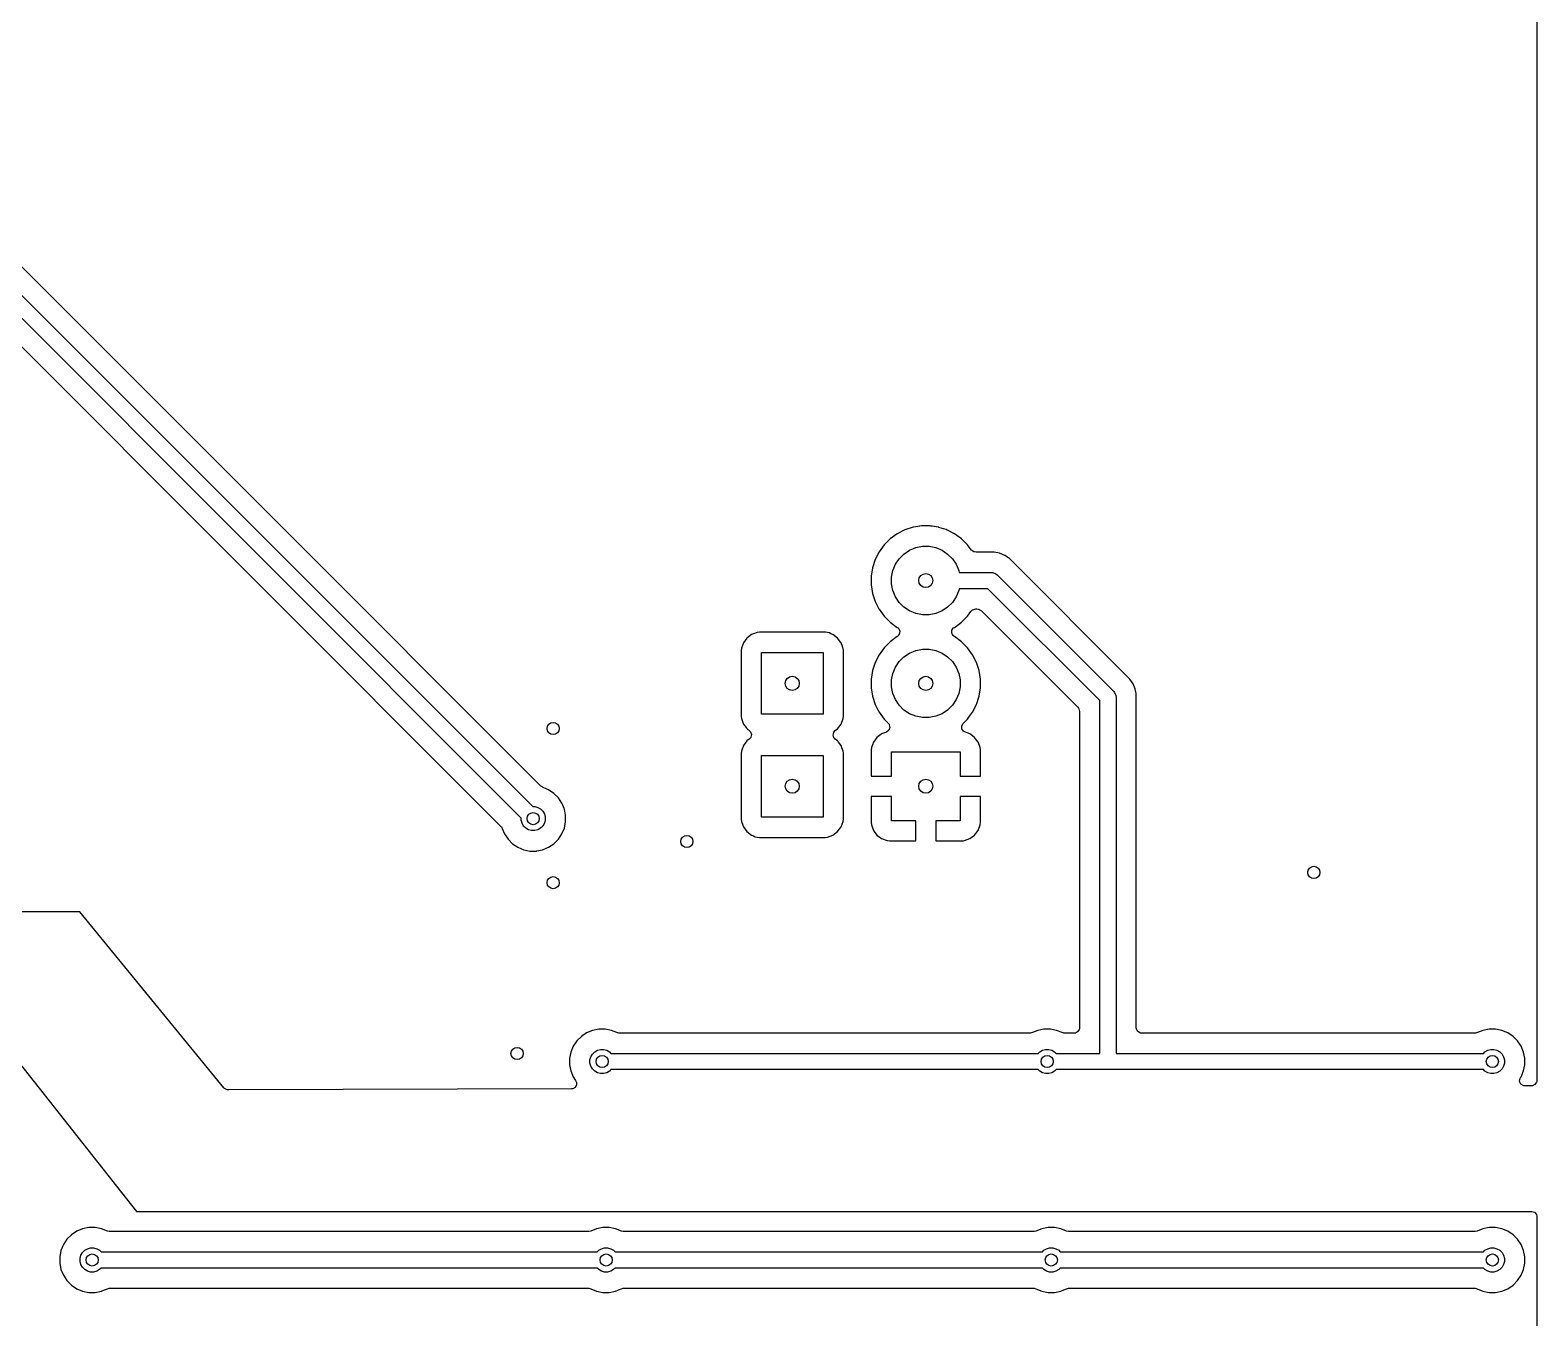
# Model space of a CAD drawing. Header units: inches. Extents: x -1.73 to 1.75, y 0.02 to 4.69.
# Drawn here: x -0.029 to 1.437, y 1.247 to 2.499 of the extents above; entities that cross this region are included whole.
import ezdxf

# ---------------------------------------------------------------- set-up
doc = ezdxf.new("R2010")
doc.units = ezdxf.units.IN
doc.header["$MEASUREMENT"] = 0
doc.layers.add('BLACK', color=250, linetype='CONTINUOUS')

msp = doc.modelspace()

# ---------------------------------------------------------------- linework, layer by layer
at = {"layer": 'BLACK', "linetype": 'CONTINUOUS'}
for p, q in [((1.437, 2.9751), (1.437, 1.478)), ((0.3363, 1.8957), (-0.2423, 2.4742)), ((-0.2543, 2.4583), (0.4601, 1.744)), ((0.4489, 1.7329), (-0.2631, 2.4449)), ((-0.2695, 2.4235), (0.4289, 1.725)), ((0.8147, 2.0093), (0.8079, 2.0043)), ((0.8221, 2.0131), (0.8147, 2.0093)), ((0.8301, 2.0156), (0.8221, 2.0131)), ((0.8349, 2.0164), (0.8301, 2.0156)), ((0.8364, 2.0166), (0.8349, 2.0164)), ((0.8368, 2.0167), (0.8364, 2.0166)), ((0.8383, 2.0169), (0.8368, 2.0167)), ((0.8467, 2.0169), (0.8383, 2.0169)), ((0.8383, 2.0169), (0.8383, 2.0169)), ((0.8479, 2.0168), (0.8467, 2.0169)), ((0.8467, 2.0169), (0.8467, 2.0169)), ((0.8486, 2.0166), (0.8479, 2.0168)), ((0.8546, 2.0157), (0.8486, 2.0166)), ((0.8548, 2.0157), (0.8546, 2.0157)), ((0.8551, 2.0156), (0.8548, 2.0157)), ((0.8553, 2.0155), (0.8551, 2.0156)), ((0.8598, 2.0141), (0.8553, 2.0155)), ((0.8622, 2.0133), (0.8598, 2.0141)), ((0.8625, 2.0133), (0.8622, 2.0133)), ((0.8634, 2.0129), (0.8625, 2.0133)), ((0.8636, 2.0127), (0.8634, 2.0129)), ((0.8704, 2.0093), (0.8636, 2.0127)), ((0.8772, 2.0043), (0.8704, 2.0093)), ((0.802, 1.9984), (0.7972, 1.9918)), ((0.8079, 2.0043), (0.802, 1.9984)), ((0.802, 1.9984), (0.802, 1.9984)), ((0.8267, 1.9933), (0.8328, 1.9958)), ((0.8328, 1.9958), (0.8392, 1.9971)), ((0.8392, 1.9971), (0.8458, 1.9971)), ((0.8458, 1.9971), (0.8522, 1.9958)), ((0.8522, 1.9958), (0.8583, 1.9933)), ((0.8831, 1.9984), (0.8772, 2.0043)), ((0.8865, 1.9937), (0.8831, 1.9984)), ((0.8831, 1.9984), (0.8831, 1.9984)), ((0.8871, 1.9931), (0.8865, 1.9937)), ((0.7932, 1.9842), (0.7907, 1.9762)), ((0.797, 1.9916), (0.7932, 1.9842)), ((0.7972, 1.9918), (0.797, 1.9916)), ((0.8105, 1.9735), (0.813, 1.9796)), ((0.813, 1.9796), (0.8167, 1.985)), ((0.8167, 1.985), (0.8213, 1.9896)), ((0.8213, 1.9896), (0.8267, 1.9933)), ((0.8583, 1.9933), (0.8637, 1.9896)), ((0.8637, 1.9896), (0.8684, 1.985)), ((0.8684, 1.985), (0.872, 1.9796)), ((0.872, 1.9796), (0.8745, 1.9735)), ((0.8872, 1.9929), (0.8871, 1.9931)), ((0.8892, 1.9918), (0.8872, 1.9929)), ((0.89, 1.9916), (0.8892, 1.9918)), ((0.8914, 1.9914), (0.89, 1.9916)), ((0.909, 1.9914), (0.8914, 1.9914)), ((0.9143, 1.9903), (0.909, 1.9914)), ((0.909, 1.9914), (0.909, 1.9914)), ((0.909, 1.9914), (0.909, 1.9914)), ((0.909, 1.9914), (0.909, 1.9914)), ((0.9194, 1.9882), (0.9143, 1.9903)), ((0.9143, 1.9903), (0.9143, 1.9903)), ((0.9143, 1.9903), (0.9143, 1.9903)), ((0.9143, 1.9903), (0.9143, 1.9903)), ((0.9143, 1.9903), (0.9143, 1.9903)), ((0.9239, 1.9852), (0.9194, 1.9882)), ((0.9194, 1.9882), (0.9194, 1.9882)), ((0.9194, 1.9882), (0.9194, 1.9882)), ((0.9194, 1.9882), (0.9194, 1.9882)), ((0.9194, 1.9882), (0.9194, 1.9882)), ((1.0411, 1.868), (0.9239, 1.9852)), ((0.7907, 1.9762), (0.7894, 1.968)), ((0.7894, 1.968), (0.7894, 1.9596)), ((0.8092, 1.9671), (0.8105, 1.9735)), ((0.8092, 1.9605), (0.8092, 1.9671)), ((0.8745, 1.9735), (0.8749, 1.9717)), ((0.8749, 1.9717), (0.9063, 1.9717)), ((0.9063, 1.9717), (0.9078, 1.9715)), ((0.9078, 1.9715), (0.9107, 1.9703)), ((0.9107, 1.9703), (0.9119, 1.9693)), ((0.9119, 1.9693), (1.0253, 1.856)), ((0.7894, 1.9596), (0.7907, 1.9513)), ((0.7907, 1.9513), (0.7932, 1.9434)), ((0.8105, 1.9541), (0.8092, 1.9605)), ((0.813, 1.948), (0.8105, 1.9541)), ((0.8745, 1.9541), (0.872, 1.948)), ((0.8749, 1.9559), (0.8745, 1.9541)), ((0.903, 1.9559), (0.8749, 1.9559)), ((1.0118, 1.8471), (0.903, 1.9559)), ((0.7932, 1.9434), (0.7969, 1.9362)), ((0.7969, 1.9362), (0.797, 1.9359)), ((0.797, 1.9359), (0.802, 1.9291)), ((0.8167, 1.9425), (0.813, 1.948)), ((0.8213, 1.9379), (0.8167, 1.9425)), ((0.8267, 1.9343), (0.8213, 1.9379)), ((0.8637, 1.9379), (0.8583, 1.9343)), ((0.8684, 1.9425), (0.8637, 1.9379)), ((0.872, 1.948), (0.8684, 1.9425)), ((0.8873, 1.9346), (0.888, 1.9352)), ((0.888, 1.9352), (0.8901, 1.9361)), ((0.8901, 1.9361), (0.8902, 1.9361)), ((0.8902, 1.9361), (0.8911, 1.9362)), ((0.8911, 1.9362), (0.8922, 1.9362)), ((0.8922, 1.9362), (0.8935, 1.936)), ((0.8935, 1.936), (0.8945, 1.9357)), ((0.8945, 1.9357), (0.8966, 1.9345)), ((0.802, 1.9291), (0.802, 1.9291)), ((0.802, 1.9291), (0.8079, 1.9232)), ((0.8079, 1.9232), (0.8147, 1.9183)), ((0.8328, 1.9318), (0.8267, 1.9343)), ((0.8392, 1.9305), (0.8328, 1.9318)), ((0.8458, 1.9305), (0.8392, 1.9305)), ((0.8522, 1.9318), (0.8458, 1.9305)), ((0.8583, 1.9343), (0.8522, 1.9318)), ((0.8713, 1.9189), (0.8772, 1.9232)), ((0.8772, 1.9233), (0.8831, 1.9291)), ((0.8772, 1.9232), (0.8772, 1.9233)), ((0.8772, 1.9232), (0.8772, 1.9232)), ((0.8772, 1.9232), (0.8772, 1.9232)), ((0.8831, 1.9291), (0.8863, 1.9336)), ((0.8863, 1.9336), (0.8873, 1.9346)), ((0.8966, 1.9345), (0.9902, 1.8409)), ((0.6685, 1.9079), (0.6651, 1.9033)), ((0.6731, 1.9113), (0.6685, 1.9079)), ((0.6685, 1.9079), (0.6685, 1.9079)), ((0.675, 1.912), (0.6731, 1.9113)), ((0.6731, 1.9113), (0.6731, 1.9113)), ((0.6784, 1.9132), (0.675, 1.912)), ((0.6806, 1.9135), (0.6784, 1.9132)), ((0.6807, 1.9135), (0.6806, 1.9135)), ((0.6806, 1.9135), (0.6806, 1.9135)), ((0.7445, 1.9135), (0.6807, 1.9135)), ((0.6807, 1.9135), (0.6807, 1.9135)), ((0.7446, 1.9135), (0.7445, 1.9135)), ((0.7445, 1.9135), (0.7445, 1.9135)), ((0.7445, 1.9135), (0.7445, 1.9135)), ((0.7448, 1.9135), (0.7446, 1.9135)), ((0.7488, 1.913), (0.7448, 1.9135)), ((0.7502, 1.912), (0.7488, 1.913)), ((0.7521, 1.9113), (0.7502, 1.912)), ((0.7522, 1.9112), (0.7521, 1.9113)), ((0.7521, 1.9113), (0.7521, 1.9113)), ((0.7521, 1.9113), (0.7521, 1.9113)), ((0.7521, 1.9113), (0.7521, 1.9113)), ((0.7567, 1.9079), (0.7522, 1.9112)), ((0.7599, 1.9036), (0.7567, 1.9079)), ((0.7567, 1.9079), (0.7567, 1.9079)), ((0.7567, 1.9079), (0.7567, 1.9079)), ((0.8147, 1.9093), (0.8079, 1.9043)), ((0.8147, 1.9183), (0.8147, 1.9182)), ((0.8147, 1.9182), (0.8148, 1.9182)), ((0.8148, 1.9093), (0.8147, 1.9093)), ((0.8148, 1.9182), (0.8148, 1.9182)), ((0.8148, 1.9182), (0.8148, 1.9182)), ((0.8148, 1.9182), (0.8148, 1.9182)), ((0.8148, 1.9182), (0.8155, 1.9177)), ((0.8154, 1.9098), (0.8148, 1.9093)), ((0.8157, 1.9101), (0.8154, 1.9098)), ((0.8155, 1.9177), (0.8159, 1.9173)), ((0.8171, 1.9122), (0.8157, 1.9101)), ((0.8159, 1.9173), (0.8173, 1.9149)), ((0.8173, 1.9149), (0.8171, 1.9122)), ((0.8678, 1.9126), (0.8679, 1.9154)), ((0.8685, 1.9114), (0.8678, 1.9126)), ((0.8679, 1.9154), (0.8693, 1.9175)), ((0.8685, 1.9113), (0.8685, 1.9114)), ((0.8686, 1.9112), (0.8685, 1.9113)), ((0.8692, 1.9103), (0.8686, 1.9112)), ((0.8696, 1.9099), (0.8692, 1.9103)), ((0.8693, 1.9175), (0.8696, 1.9177)), ((0.8696, 1.9177), (0.8702, 1.9182)), ((0.8702, 1.9094), (0.8696, 1.9099)), ((0.8702, 1.9182), (0.8704, 1.9183)), ((0.8704, 1.9093), (0.8702, 1.9094)), ((0.8702, 1.9094), (0.8703, 1.9094)), ((0.8703, 1.9094), (0.8702, 1.9094)), ((0.8704, 1.9183), (0.8713, 1.9189)), ((0.8704, 1.9183), (0.8704, 1.9183)), ((0.8772, 1.9043), (0.8704, 1.9093)), ((0.8704, 1.9093), (0.8704, 1.9093)), ((0.8704, 1.9093), (0.8704, 1.9093)), ((0.8704, 1.9093), (0.8704, 1.9093)), ((0.3396, 1.8923), (0.3363, 1.8957)), ((0.468, 1.764), (0.3396, 1.8923)), ((0.6631, 1.898), (0.6629, 1.8957)), ((0.6629, 1.8957), (0.6629, 1.8319)), ((0.6651, 1.9033), (0.6631, 1.898)), ((0.6651, 1.9033), (0.6651, 1.9033)), ((0.6826, 1.8338), (0.6826, 1.8938)), ((0.6826, 1.8938), (0.7426, 1.8938)), ((0.7426, 1.8938), (0.7426, 1.8338)), ((0.76, 1.9035), (0.7599, 1.9036)), ((0.76, 1.9034), (0.76, 1.9035)), ((0.76, 1.9035), (0.76, 1.9035)), ((0.7601, 1.9033), (0.76, 1.9034)), ((0.76, 1.9034), (0.76, 1.9034)), ((0.7614, 1.8996), (0.7601, 1.9033)), ((0.7601, 1.9033), (0.7601, 1.9033)), ((0.7601, 1.9033), (0.7601, 1.9033)), ((0.7601, 1.9033), (0.7601, 1.9033)), ((0.7619, 1.8984), (0.7614, 1.8996)), ((0.7621, 1.898), (0.7619, 1.8984)), ((0.7623, 1.8957), (0.7621, 1.898)), ((0.7623, 1.8319), (0.7623, 1.8957)), ((0.797, 1.8916), (0.7932, 1.8842)), ((0.802, 1.8984), (0.797, 1.8916)), ((0.8079, 1.9043), (0.802, 1.8984)), ((0.8213, 1.8896), (0.8267, 1.8933)), ((0.8267, 1.8933), (0.8328, 1.8958)), ((0.8328, 1.8958), (0.8392, 1.8971)), ((0.8392, 1.8971), (0.8458, 1.8971)), ((0.8458, 1.8971), (0.8522, 1.8958)), ((0.8522, 1.8958), (0.8583, 1.8933)), ((0.8583, 1.8933), (0.8637, 1.8896)), ((0.8831, 1.8984), (0.8772, 1.9043)), ((0.8772, 1.9043), (0.8772, 1.9043)), ((0.888, 1.8916), (0.8831, 1.8984)), ((0.8918, 1.8842), (0.888, 1.8916)), ((0.888, 1.8916), (0.888, 1.8916)), ((0.7907, 1.8762), (0.7894, 1.868)), ((0.7932, 1.8842), (0.7907, 1.8762)), ((0.8105, 1.8735), (0.813, 1.8796)), ((0.813, 1.8796), (0.8167, 1.885)), ((0.8167, 1.885), (0.8213, 1.8896)), ((0.8637, 1.8896), (0.8684, 1.885)), ((0.8684, 1.885), (0.872, 1.8796)), ((0.872, 1.8796), (0.8745, 1.8735)), ((0.8944, 1.8762), (0.8918, 1.8842)), ((0.8957, 1.868), (0.8944, 1.8762)), ((0.7894, 1.868), (0.7894, 1.8596)), ((0.8092, 1.8671), (0.8105, 1.8735)), ((0.8092, 1.8605), (0.8092, 1.8671)), ((0.8745, 1.8735), (0.8758, 1.8671)), ((0.8758, 1.8671), (0.8758, 1.8605)), ((0.8957, 1.8596), (0.8957, 1.868)), ((1.0441, 1.8635), (1.0411, 1.868)), ((1.0411, 1.868), (1.0411, 1.868)), ((1.0462, 1.8584), (1.0441, 1.8635)), ((0.7894, 1.8596), (0.7907, 1.8513)), ((0.7907, 1.8513), (0.7932, 1.8434)), ((0.8105, 1.8541), (0.8092, 1.8605)), ((0.813, 1.848), (0.8105, 1.8541)), ((0.8167, 1.8425), (0.813, 1.848)), ((0.872, 1.848), (0.8684, 1.8425)), ((0.8745, 1.8541), (0.872, 1.848)), ((0.8758, 1.8605), (0.8745, 1.8541)), ((0.8918, 1.8434), (0.8944, 1.8513)), ((0.8944, 1.8513), (0.8957, 1.8596)), ((1.0118, 1.5039), (1.0118, 1.8471)), ((1.0253, 1.856), (1.0262, 1.8548)), ((1.0262, 1.8548), (1.0274, 1.8519)), ((1.0274, 1.8519), (1.0276, 1.8504)), ((1.0276, 1.8504), (1.0276, 1.5039)), ((1.0462, 1.8583), (1.0462, 1.8584)), ((1.0462, 1.8584), (1.0462, 1.8584)), ((1.0462, 1.8584), (1.0462, 1.8584)), ((1.0471, 1.8539), (1.0462, 1.8583)), ((1.0473, 1.8531), (1.0471, 1.8539)), ((1.0473, 1.529), (1.0473, 1.8531)), ((0.7426, 1.8338), (0.6826, 1.8338)), ((0.7932, 1.8434), (0.796, 1.838)), ((0.796, 1.838), (0.797, 1.8359)), ((0.797, 1.8359), (0.802, 1.8291)), ((0.8213, 1.8379), (0.8167, 1.8425)), ((0.8267, 1.8343), (0.8213, 1.8379)), ((0.8328, 1.8318), (0.8267, 1.8343)), ((0.8583, 1.8343), (0.8522, 1.8318)), ((0.8637, 1.8379), (0.8583, 1.8343)), ((0.8684, 1.8425), (0.8637, 1.8379)), ((0.885, 1.8318), (0.888, 1.8359)), ((0.888, 1.8359), (0.8918, 1.8434)), ((0.888, 1.8359), (0.888, 1.8359)), ((0.888, 1.8359), (0.888, 1.8359)), ((0.9902, 1.8409), (0.991, 1.8398)), ((0.991, 1.8398), (0.9915, 1.8389)), ((0.9915, 1.8389), (0.9921, 1.8365)), ((0.9921, 1.8365), (0.9921, 1.5292)), ((0.6629, 1.8319), (0.6629, 1.8318)), ((0.6629, 1.8318), (0.6629, 1.8318)), ((0.6629, 1.8318), (0.6631, 1.8295)), ((0.6631, 1.8295), (0.6642, 1.8266)), ((0.6642, 1.8266), (0.6651, 1.8242)), ((0.6651, 1.8242), (0.6651, 1.8242)), ((0.6651, 1.8242), (0.6677, 1.8209)), ((0.6677, 1.8209), (0.6683, 1.8201)), ((0.6683, 1.8201), (0.6683, 1.8199)), ((0.6683, 1.8199), (0.6684, 1.8198)), ((0.6684, 1.8198), (0.6686, 1.8196)), ((0.6686, 1.8196), (0.6689, 1.8194)), ((0.6689, 1.8194), (0.6699, 1.8186)), ((0.6699, 1.8186), (0.6699, 1.8186)), ((0.6699, 1.8186), (0.6699, 1.8186)), ((0.6699, 1.8186), (0.6707, 1.8181)), ((0.6707, 1.8181), (0.6716, 1.8171)), ((0.753, 1.8164), (0.7544, 1.818)), ((0.7544, 1.818), (0.7567, 1.8197)), ((0.7567, 1.8197), (0.7601, 1.8242)), ((0.7601, 1.8242), (0.7621, 1.8295)), ((0.7621, 1.8295), (0.7623, 1.8319)), ((0.802, 1.8291), (0.802, 1.8291)), ((0.802, 1.8291), (0.806, 1.8252)), ((0.8066, 1.8182), (0.8044, 1.8165)), ((0.806, 1.8252), (0.8068, 1.824)), ((0.8067, 1.8183), (0.8066, 1.8182)), ((0.8076, 1.8209), (0.8067, 1.8183)), ((0.8067, 1.8183), (0.8067, 1.8183)), ((0.8068, 1.824), (0.807, 1.8236)), ((0.807, 1.8236), (0.8076, 1.8209)), ((0.8392, 1.8305), (0.8328, 1.8318)), ((0.8458, 1.8305), (0.8392, 1.8305)), ((0.8522, 1.8318), (0.8458, 1.8305)), ((0.8775, 1.8225), (0.8788, 1.8249)), ((0.8775, 1.8223), (0.8775, 1.8225)), ((0.8777, 1.8196), (0.8775, 1.8223)), ((0.8793, 1.8174), (0.8777, 1.8196)), ((0.8788, 1.8249), (0.8831, 1.8291)), ((0.8831, 1.8291), (0.885, 1.8318)), ((0.6651, 1.8033), (0.6631, 1.798)), ((0.6685, 1.8079), (0.6651, 1.8033)), ((0.6651, 1.8033), (0.6651, 1.8033)), ((0.6708, 1.8096), (0.6685, 1.8079)), ((0.6685, 1.8079), (0.6685, 1.8079)), ((0.6722, 1.8112), (0.6708, 1.8096)), ((0.6716, 1.8171), (0.672, 1.8167)), ((0.672, 1.8167), (0.6729, 1.8141)), ((0.6723, 1.8114), (0.6722, 1.8112)), ((0.6729, 1.8141), (0.6723, 1.8114)), ((0.6723, 1.8114), (0.6723, 1.8114)), ((0.7523, 1.8134), (0.7529, 1.8161)), ((0.7532, 1.8109), (0.7523, 1.8134)), ((0.7529, 1.8161), (0.753, 1.8164)), ((0.7536, 1.8104), (0.7532, 1.8109)), ((0.7545, 1.8095), (0.7536, 1.8104)), ((0.7567, 1.8079), (0.7545, 1.8095)), ((0.7572, 1.8072), (0.7567, 1.8079)), ((0.7575, 1.8068), (0.7572, 1.8072)), ((0.7601, 1.8033), (0.7575, 1.8068)), ((0.7609, 1.801), (0.7601, 1.8033)), ((0.7601, 1.8033), (0.7601, 1.8033)), ((0.7916, 1.8068), (0.7896, 1.8015)), ((0.795, 1.8113), (0.7916, 1.8068)), ((0.7916, 1.8068), (0.7916, 1.8068)), ((0.7987, 1.8141), (0.795, 1.8113)), ((0.795, 1.8113), (0.795, 1.8113)), ((0.795, 1.8113), (0.795, 1.8113)), ((0.7995, 1.8147), (0.7987, 1.8141)), ((0.8044, 1.8165), (0.7995, 1.8147)), ((0.7995, 1.8147), (0.7995, 1.8147)), ((0.7995, 1.8147), (0.7995, 1.8147)), ((0.7995, 1.8147), (0.7995, 1.8147)), ((0.8798, 1.8171), (0.8793, 1.8174)), ((0.881, 1.8164), (0.8798, 1.8171)), ((0.8827, 1.8157), (0.881, 1.8164)), ((0.8855, 1.8147), (0.8827, 1.8157)), ((0.8863, 1.8141), (0.8855, 1.8147)), ((0.8855, 1.8147), (0.8855, 1.8147)), ((0.89, 1.8113), (0.8863, 1.8141)), ((0.8934, 1.8068), (0.89, 1.8113)), ((0.89, 1.8113), (0.89, 1.8113)), ((0.89, 1.8113), (0.89, 1.8113)), ((0.89, 1.8113), (0.89, 1.8113)), ((0.8947, 1.8033), (0.8934, 1.8068)), ((0.8934, 1.8068), (0.8934, 1.8068)), ((0.8954, 1.8015), (0.8947, 1.8033)), ((0.6631, 1.798), (0.6629, 1.7957)), ((0.6629, 1.7957), (0.6629, 1.7319)), ((0.6826, 1.7338), (0.6826, 1.7938)), ((0.6826, 1.7938), (0.7426, 1.7938)), ((0.7426, 1.7938), (0.7426, 1.7338)), ((0.7621, 1.798), (0.7609, 1.801)), ((0.7623, 1.7958), (0.7621, 1.798)), ((0.7621, 1.798), (0.7621, 1.798)), ((0.7623, 1.7957), (0.7623, 1.7958)), ((0.7623, 1.7664), (0.7623, 1.7957)), ((0.7623, 1.7957), (0.7623, 1.7957)), ((0.7623, 1.7957), (0.7623, 1.7957)), ((0.7896, 1.8015), (0.7894, 1.7991)), ((0.7894, 1.7991), (0.7894, 1.7991)), ((0.7894, 1.7991), (0.7894, 1.7736)), ((0.7896, 1.8015), (0.7896, 1.8015)), ((0.8091, 1.7736), (0.8091, 1.7972)), ((0.8091, 1.7972), (0.876, 1.7972)), ((0.876, 1.7972), (0.876, 1.7736)), ((0.8957, 1.7991), (0.8954, 1.8015)), ((0.8954, 1.8015), (0.8954, 1.8015)), ((0.8957, 1.7736), (0.8957, 1.7991)), ((0.8957, 1.7991), (0.8957, 1.7991)), ((0.7894, 1.7736), (0.8091, 1.7736)), ((0.876, 1.7736), (0.8957, 1.7736)), ((0.4687, 1.7634), (0.468, 1.764)), ((0.4695, 1.7628), (0.4687, 1.7634)), ((0.4703, 1.7624), (0.4695, 1.7628)), ((0.4732, 1.7612), (0.4703, 1.7624)), ((0.4756, 1.7602), (0.4732, 1.7612)), ((0.4807, 1.7568), (0.4756, 1.7602)), ((0.4756, 1.7602), (0.4756, 1.7602)), ((0.4756, 1.7602), (0.4756, 1.7602)), ((0.4756, 1.7602), (0.4756, 1.7602)), ((0.7623, 1.7319), (0.7623, 1.7664)), ((0.4851, 1.7524), (0.4807, 1.7568)), ((0.4807, 1.7568), (0.4807, 1.7568)), ((0.4807, 1.7568), (0.4807, 1.7568)), ((0.4886, 1.7472), (0.4851, 1.7524)), ((0.4851, 1.7524), (0.4851, 1.7524)), ((0.4851, 1.7524), (0.4851, 1.7524)), ((0.4893, 1.7454), (0.4886, 1.7472)), ((0.4886, 1.7472), (0.4886, 1.7472)), ((0.4906, 1.7423), (0.4893, 1.7454)), ((0.7894, 1.7539), (0.7894, 1.7284)), ((0.8091, 1.7539), (0.7894, 1.7539)), ((0.8091, 1.7303), (0.8091, 1.7539)), ((0.8957, 1.7539), (0.876, 1.7539)), ((0.876, 1.7539), (0.876, 1.7303)), ((0.8957, 1.7284), (0.8957, 1.7539)), ((0.4489, 1.7307), (0.4489, 1.7329)), ((0.4497, 1.7278), (0.4489, 1.7307)), ((0.4601, 1.744), (0.4622, 1.744)), ((0.4622, 1.744), (0.4651, 1.7432)), ((0.4651, 1.7432), (0.4678, 1.7417)), ((0.4678, 1.7417), (0.47, 1.7395)), ((0.47, 1.7395), (0.4715, 1.7368)), ((0.4715, 1.7368), (0.4723, 1.7338)), ((0.4723, 1.7307), (0.4715, 1.7278)), ((0.4723, 1.7338), (0.4723, 1.7307)), ((0.4909, 1.7415), (0.4906, 1.7423)), ((0.4909, 1.7414), (0.4909, 1.7415)), ((0.491, 1.7413), (0.4909, 1.7414)), ((0.4913, 1.7397), (0.491, 1.7413)), ((0.4921, 1.7355), (0.4913, 1.7397)), ((0.4921, 1.7354), (0.4921, 1.7355)), ((0.4921, 1.7292), (0.4921, 1.7354)), ((0.4921, 1.7354), (0.4921, 1.7354)), ((0.4921, 1.7354), (0.4921, 1.7354)), ((0.6629, 1.7319), (0.6629, 1.7318)), ((0.6629, 1.7318), (0.6629, 1.7318)), ((0.6629, 1.7318), (0.6631, 1.7295)), ((0.7426, 1.7338), (0.6826, 1.7338)), ((0.7621, 1.7295), (0.7623, 1.7319)), ((0.8327, 1.7303), (0.8091, 1.7303)), ((0.8327, 1.7106), (0.8327, 1.7303)), ((0.876, 1.7303), (0.8524, 1.7303)), ((0.8524, 1.7303), (0.8524, 1.7106)), ((0.4289, 1.725), (0.4296, 1.7242)), ((0.4296, 1.7242), (0.4301, 1.7234)), ((0.4301, 1.7234), (0.4305, 1.7226)), ((0.4305, 1.7226), (0.4327, 1.7174)), ((0.4327, 1.7174), (0.4327, 1.7174)), ((0.4327, 1.7174), (0.4327, 1.7174)), ((0.4327, 1.7174), (0.4362, 1.7122)), ((0.4513, 1.7251), (0.4497, 1.7278)), ((0.4534, 1.7229), (0.4513, 1.7251)), ((0.4561, 1.7214), (0.4534, 1.7229)), ((0.4591, 1.7206), (0.4561, 1.7214)), ((0.4622, 1.7206), (0.4591, 1.7206)), ((0.4651, 1.7214), (0.4622, 1.7206)), ((0.4678, 1.7229), (0.4651, 1.7214)), ((0.47, 1.7251), (0.4678, 1.7229)), ((0.4715, 1.7278), (0.47, 1.7251)), ((0.4851, 1.7122), (0.4886, 1.7174)), ((0.4886, 1.7174), (0.4909, 1.7231)), ((0.4909, 1.7231), (0.4921, 1.7292)), ((0.6631, 1.7295), (0.6636, 1.7284)), ((0.6636, 1.7284), (0.6651, 1.7242)), ((0.6651, 1.7242), (0.6651, 1.7242)), ((0.6651, 1.7242), (0.6668, 1.722)), ((0.6668, 1.722), (0.6685, 1.7197)), ((0.6685, 1.7197), (0.6685, 1.7197)), ((0.6685, 1.7197), (0.6685, 1.7197)), ((0.6685, 1.7197), (0.6731, 1.7163)), ((0.6731, 1.7163), (0.6731, 1.7163)), ((0.6731, 1.7163), (0.675, 1.7156)), ((0.675, 1.7156), (0.6764, 1.7145)), ((0.7468, 1.7143), (0.7521, 1.7163)), ((0.7521, 1.7163), (0.7567, 1.7197)), ((0.7567, 1.7197), (0.7601, 1.7242)), ((0.7601, 1.7242), (0.7621, 1.7295)), ((0.7894, 1.7284), (0.7896, 1.7261)), ((0.7896, 1.7261), (0.7896, 1.7261)), ((0.7896, 1.7261), (0.7903, 1.7242)), ((0.7903, 1.7242), (0.7916, 1.7208)), ((0.7916, 1.7208), (0.7916, 1.7208)), ((0.7916, 1.7208), (0.7924, 1.7197)), ((0.7924, 1.7197), (0.795, 1.7163)), ((0.795, 1.7163), (0.795, 1.7163)), ((0.795, 1.7163), (0.795, 1.7163)), ((0.795, 1.7163), (0.7995, 1.7129)), ((0.8855, 1.7129), (0.89, 1.7163)), ((0.89, 1.7163), (0.8934, 1.7208)), ((0.89, 1.7163), (0.89, 1.7163)), ((0.8934, 1.7208), (0.8954, 1.7261)), ((0.8934, 1.7208), (0.8934, 1.7208)), ((0.8954, 1.7261), (0.8955, 1.7266)), ((0.8954, 1.7261), (0.8954, 1.7261)), ((0.8955, 1.7266), (0.8957, 1.7284)), ((0.8957, 1.7284), (0.8957, 1.7284)), ((0.4362, 1.7122), (0.4362, 1.7122)), ((0.4362, 1.7122), (0.4362, 1.7122)), ((0.4362, 1.7122), (0.4405, 1.7078)), ((0.4405, 1.7078), (0.4405, 1.7078)), ((0.4405, 1.7078), (0.4405, 1.7078)), ((0.4405, 1.7078), (0.4457, 1.7044)), ((0.4457, 1.7044), (0.4457, 1.7044)), ((0.4457, 1.7044), (0.4514, 1.702)), ((0.4514, 1.702), (0.4514, 1.702)), ((0.4514, 1.702), (0.4572, 1.7008)), ((0.4572, 1.7008), (0.4573, 1.7008)), ((0.4573, 1.7008), (0.4575, 1.7008)), ((0.4575, 1.7008), (0.4637, 1.7008)), ((0.4637, 1.7008), (0.4639, 1.7008)), ((0.4639, 1.7008), (0.4642, 1.7009)), ((0.4642, 1.7009), (0.4698, 1.702)), ((0.4698, 1.702), (0.4756, 1.7044)), ((0.4756, 1.7044), (0.4807, 1.7078)), ((0.4807, 1.7078), (0.4851, 1.7122)), ((0.6764, 1.7145), (0.6786, 1.7143)), ((0.6786, 1.7143), (0.6786, 1.7143)), ((0.6786, 1.7143), (0.6786, 1.7143)), ((0.6786, 1.7143), (0.6807, 1.7141)), ((0.6807, 1.7141), (0.7445, 1.7141)), ((0.7445, 1.7141), (0.7468, 1.7143)), ((0.7995, 1.7129), (0.7995, 1.7129)), ((0.7995, 1.7129), (0.8048, 1.7109)), ((0.8048, 1.7109), (0.8048, 1.7109)), ((0.8048, 1.7109), (0.8051, 1.7109)), ((0.8051, 1.7109), (0.8072, 1.7106)), ((0.8072, 1.7106), (0.8072, 1.7106)), ((0.8072, 1.7106), (0.8072, 1.7106)), ((0.8072, 1.7106), (0.8327, 1.7106)), ((0.8524, 1.7106), (0.8779, 1.7106)), ((0.8779, 1.7106), (0.8793, 1.7108)), ((0.8779, 1.7106), (0.8779, 1.7106)), ((0.8779, 1.7106), (0.8779, 1.7106)), ((0.8793, 1.7108), (0.8802, 1.7109)), ((0.8802, 1.7109), (0.8855, 1.7129)), ((0.8802, 1.7109), (0.8802, 1.7109)), ((0.8855, 1.7129), (0.8855, 1.7129)), ((0.0197, 1.6417), (-0.5512, 1.6417)), ((0.1597, 1.4706), (0.0197, 1.6417)), ((0.5184, 1.5264), (0.5126, 1.524)), ((0.5245, 1.5276), (0.5184, 1.5264)), ((0.5184, 1.5264), (0.5184, 1.5264)), ((0.5307, 1.5276), (0.5245, 1.5276)), ((0.5245, 1.5276), (0.5245, 1.5276)), ((0.5245, 1.5276), (0.5245, 1.5276)), ((0.5368, 1.5264), (0.5307, 1.5276)), ((0.5307, 1.5276), (0.5307, 1.5276)), ((0.5307, 1.5276), (0.5307, 1.5276)), ((0.542, 1.5242), (0.5368, 1.5264)), ((0.5368, 1.5264), (0.5368, 1.5264)), ((0.9514, 1.5264), (0.9462, 1.5242)), ((0.9575, 1.5276), (0.9514, 1.5264)), ((0.9514, 1.5264), (0.9514, 1.5264)), ((0.9637, 1.5276), (0.9575, 1.5276)), ((0.9575, 1.5276), (0.9575, 1.5276)), ((0.9575, 1.5276), (0.9575, 1.5276)), ((0.9698, 1.5264), (0.9637, 1.5276)), ((0.9637, 1.5276), (0.9637, 1.5276)), ((0.9637, 1.5276), (0.9637, 1.5276)), ((0.9751, 1.5242), (0.9698, 1.5264)), ((0.9698, 1.5264), (0.9698, 1.5264)), ((0.9902, 1.5249), (0.988, 1.5238)), ((0.9917, 1.5273), (0.9902, 1.5249)), ((0.9902, 1.5249), (0.9902, 1.5249)), ((0.9919, 1.5278), (0.9917, 1.5273)), ((0.9921, 1.5292), (0.9919, 1.5278)), ((1.0474, 1.528), (1.0473, 1.529)), ((1.0474, 1.5277), (1.0474, 1.528)), ((1.0485, 1.5256), (1.0474, 1.5277)), ((1.0486, 1.5255), (1.0485, 1.5256)), ((1.0509, 1.524), (1.0486, 1.5255)), ((1.3845, 1.5264), (1.3793, 1.5242)), ((1.3906, 1.5276), (1.3845, 1.5264)), ((1.3845, 1.5264), (1.3845, 1.5264)), ((1.3968, 1.5276), (1.3906, 1.5276)), ((1.3906, 1.5276), (1.3906, 1.5276)), ((1.3906, 1.5276), (1.3906, 1.5276)), ((1.4029, 1.5264), (1.3968, 1.5276)), ((1.3968, 1.5276), (1.3968, 1.5276)), ((1.3968, 1.5276), (1.3968, 1.5276)), ((1.4086, 1.524), (1.4029, 1.5264)), ((1.4029, 1.5264), (1.4029, 1.5264)), ((-0.0576, 1.5178), (0.0748, 1.3504)), ((0.4996, 1.511), (0.4973, 1.5053)), ((0.5031, 1.5162), (0.4996, 1.511)), ((0.4996, 1.511), (0.4996, 1.511)), ((0.4996, 1.511), (0.4996, 1.511)), ((0.5075, 1.5205), (0.5031, 1.5162)), ((0.5031, 1.5162), (0.5031, 1.5162)), ((0.5031, 1.5162), (0.5031, 1.5162)), ((0.5126, 1.524), (0.5075, 1.5205)), ((0.5075, 1.5205), (0.5075, 1.5205)), ((0.5075, 1.5205), (0.5075, 1.5205)), ((0.5126, 1.524), (0.5126, 1.524)), ((0.5126, 1.524), (0.5126, 1.524)), ((0.5429, 1.5239), (0.542, 1.5242)), ((0.5438, 1.5237), (0.5429, 1.5239)), ((0.5448, 1.5236), (0.5438, 1.5237)), ((0.9434, 1.5236), (0.5448, 1.5236)), ((0.9444, 1.5237), (0.9434, 1.5236)), ((0.9453, 1.5239), (0.9444, 1.5237)), ((0.9462, 1.5242), (0.9453, 1.5239)), ((0.976, 1.5239), (0.9751, 1.5242)), ((0.9769, 1.5237), (0.976, 1.5239)), ((0.9779, 1.5236), (0.9769, 1.5237)), ((0.9867, 1.5236), (0.9779, 1.5236)), ((0.9877, 1.5238), (0.9867, 1.5236)), ((0.988, 1.5238), (0.9877, 1.5238)), ((1.0515, 1.5238), (1.0509, 1.524)), ((1.0528, 1.5236), (1.0515, 1.5238)), ((1.3765, 1.5236), (1.0528, 1.5236)), ((1.3774, 1.5237), (1.3765, 1.5236)), ((1.3784, 1.5239), (1.3774, 1.5237)), ((1.3793, 1.5242), (1.3784, 1.5239)), ((1.4138, 1.5205), (1.4086, 1.524)), ((1.4086, 1.524), (1.4086, 1.524)), ((1.4086, 1.524), (1.4086, 1.524)), ((1.4086, 1.524), (1.4086, 1.524)), ((1.4086, 1.524), (1.4086, 1.524)), ((1.4182, 1.5162), (1.4138, 1.5205)), ((1.4138, 1.5205), (1.4138, 1.5205)), ((1.4138, 1.5205), (1.4138, 1.5205)), ((1.4216, 1.511), (1.4182, 1.5162)), ((1.4182, 1.5162), (1.4182, 1.5162)), ((1.4182, 1.5162), (1.4182, 1.5162)), ((1.424, 1.5053), (1.4216, 1.511)), ((1.4216, 1.511), (1.4216, 1.511)), ((0.4973, 1.5053), (0.496, 1.4992)), ((0.496, 1.4992), (0.496, 1.4992)), ((0.496, 1.4992), (0.496, 1.493)), ((0.4973, 1.5053), (0.4973, 1.5053)), ((0.5158, 1.4976), (0.5166, 1.5006)), ((0.5158, 1.4945), (0.5158, 1.4976)), ((0.5166, 1.5006), (0.5182, 1.5033)), ((0.5182, 1.5033), (0.5204, 1.5054)), ((0.5204, 1.5054), (0.523, 1.507)), ((0.523, 1.507), (0.526, 1.5078)), ((0.526, 1.5078), (0.5291, 1.5078)), ((0.5291, 1.5078), (0.5321, 1.507)), ((0.5321, 1.507), (0.5347, 1.5054)), ((0.5347, 1.5054), (0.5362, 1.5039)), ((0.5362, 1.5039), (0.9519, 1.5039)), ((0.9519, 1.5039), (0.9534, 1.5054)), ((0.9534, 1.5054), (0.9561, 1.507)), ((0.9561, 1.507), (0.9591, 1.5078)), ((0.9591, 1.5078), (0.9622, 1.5078)), ((0.9622, 1.5078), (0.9651, 1.507)), ((0.9651, 1.507), (0.9678, 1.5054)), ((0.9678, 1.5054), (0.9693, 1.5039)), ((0.9693, 1.5039), (1.0118, 1.5039)), ((1.0276, 1.5039), (1.385, 1.5039)), ((1.385, 1.5039), (1.3865, 1.5054)), ((1.3865, 1.5054), (1.3892, 1.507)), ((1.3892, 1.507), (1.3922, 1.5078)), ((1.3922, 1.5078), (1.3952, 1.5078)), ((1.3952, 1.5078), (1.3982, 1.507)), ((1.3982, 1.507), (1.4009, 1.5054)), ((1.4009, 1.5054), (1.4031, 1.5033)), ((1.4031, 1.5033), (1.4046, 1.5006)), ((1.4046, 1.5006), (1.4054, 1.4976)), ((1.4054, 1.4976), (1.4054, 1.4945)), ((1.424, 1.5052), (1.424, 1.5053)), ((1.424, 1.5053), (1.424, 1.5053)), ((1.424, 1.5053), (1.424, 1.5053)), ((1.424, 1.5053), (1.424, 1.5053)), ((1.424, 1.5051), (1.424, 1.5052)), ((1.4252, 1.4993), (1.424, 1.5051)), ((1.4252, 1.4992), (1.4252, 1.4993)), ((1.4252, 1.493), (1.4252, 1.4992)), ((1.4252, 1.4992), (1.4252, 1.4992)), ((1.4252, 1.4992), (1.4252, 1.4992)), ((0.496, 1.493), (0.496, 1.493)), ((0.496, 1.493), (0.496, 1.493)), ((0.496, 1.493), (0.4973, 1.4869)), ((0.4973, 1.4869), (0.4973, 1.4869)), ((0.4973, 1.4869), (0.4996, 1.4811)), ((0.4996, 1.4811), (0.4996, 1.4811)), ((0.4996, 1.4811), (0.4996, 1.4811)), ((0.4996, 1.4811), (0.4996, 1.4811)), ((0.4996, 1.4811), (0.4996, 1.4811)), ((0.4996, 1.4811), (0.5019, 1.4777)), ((0.5166, 1.4915), (0.5158, 1.4945)), ((0.5182, 1.4889), (0.5166, 1.4915)), ((0.5204, 1.4867), (0.5182, 1.4889)), ((0.523, 1.4852), (0.5204, 1.4867)), ((0.526, 1.4844), (0.523, 1.4852)), ((0.5291, 1.4844), (0.526, 1.4844)), ((0.5321, 1.4852), (0.5291, 1.4844)), ((0.5347, 1.4867), (0.5321, 1.4852)), ((0.5362, 1.4882), (0.5347, 1.4867)), ((0.9519, 1.4882), (0.5362, 1.4882)), ((0.9534, 1.4867), (0.9519, 1.4882)), ((0.9561, 1.4852), (0.9534, 1.4867)), ((0.9591, 1.4844), (0.9561, 1.4852)), ((0.9622, 1.4844), (0.9591, 1.4844)), ((0.9651, 1.4852), (0.9622, 1.4844)), ((0.9678, 1.4867), (0.9651, 1.4852)), ((0.9693, 1.4882), (0.9678, 1.4867)), ((1.0197, 1.4882), (0.9693, 1.4882)), ((1.385, 1.4882), (1.0197, 1.4882)), ((1.3865, 1.4867), (1.385, 1.4882)), ((1.3892, 1.4852), (1.3865, 1.4867)), ((1.3922, 1.4844), (1.3892, 1.4852)), ((1.3952, 1.4844), (1.3922, 1.4844)), ((1.3982, 1.4852), (1.3952, 1.4844)), ((1.4009, 1.4867), (1.3982, 1.4852)), ((1.4031, 1.4889), (1.4009, 1.4867)), ((1.4046, 1.4915), (1.4031, 1.4889)), ((1.4054, 1.4945), (1.4046, 1.4915)), ((1.4211, 1.4804), (1.4215, 1.4809)), ((1.4215, 1.4809), (1.4216, 1.4811)), ((1.4215, 1.4809), (1.4215, 1.4809)), ((1.4216, 1.4811), (1.424, 1.4869)), ((1.4216, 1.4811), (1.4216, 1.4811)), ((1.4216, 1.4811), (1.4216, 1.4811)), ((1.4216, 1.4811), (1.4216, 1.4811)), ((1.424, 1.4869), (1.4252, 1.493)), ((0.1602, 1.47), (0.1597, 1.4706)), ((0.1603, 1.47), (0.1602, 1.47)), ((0.1622, 1.469), (0.1603, 1.47)), ((0.1631, 1.4687), (0.1622, 1.469)), ((0.1644, 1.4685), (0.1631, 1.4687)), ((0.4977, 1.4695), (0.1644, 1.4685)), ((0.4988, 1.4696), (0.4977, 1.4695)), ((0.4991, 1.4697), (0.4988, 1.4696)), ((0.5013, 1.4708), (0.4991, 1.4697)), ((0.5027, 1.4732), (0.5013, 1.4708)), ((0.5019, 1.4777), (0.5025, 1.4765)), ((0.5025, 1.4765), (0.5027, 1.4759)), ((0.5027, 1.4759), (0.5027, 1.4732)), ((1.4202, 1.4767), (1.4205, 1.4791)), ((1.4214, 1.4742), (1.4202, 1.4767)), ((1.4205, 1.4791), (1.4206, 1.4794)), ((1.4206, 1.4794), (1.4211, 1.4804)), ((1.4237, 1.4727), (1.4214, 1.4742)), ((1.4242, 1.4725), (1.4237, 1.4727)), ((1.4256, 1.4723), (1.4242, 1.4725)), ((1.4316, 1.4724), (1.4256, 1.4723)), ((1.4326, 1.4725), (1.4316, 1.4724)), ((1.4329, 1.4725), (1.4326, 1.4725)), ((1.4351, 1.4736), (1.4329, 1.4725)), ((1.4366, 1.476), (1.4351, 1.4737)), ((1.4351, 1.4737), (1.4351, 1.4736)), ((1.4368, 1.4766), (1.4366, 1.476)), ((1.437, 1.478), (1.4368, 1.4766)), ((0.0748, 1.3504), (1.4321, 1.3504)), ((1.4321, 1.3504), (1.4347, 1.3496)), ((1.4347, 1.3496), (1.4365, 1.3475)), ((0.0284, 1.3347), (0.0223, 1.3335)), ((0.0346, 1.3347), (0.0284, 1.3347)), ((0.0284, 1.3347), (0.0284, 1.3347)), ((0.0407, 1.3335), (0.0346, 1.3347)), ((0.0346, 1.3347), (0.0346, 1.3347)), ((0.5284, 1.3347), (0.5223, 1.3335)), ((0.5346, 1.3347), (0.5284, 1.3347)), ((0.5284, 1.3347), (0.5284, 1.3347)), ((0.5407, 1.3335), (0.5346, 1.3347)), ((0.5346, 1.3347), (0.5346, 1.3347)), ((0.9615, 1.3347), (0.9554, 1.3335)), ((0.9677, 1.3347), (0.9615, 1.3347)), ((0.9615, 1.3347), (0.9615, 1.3347)), ((0.9738, 1.3335), (0.9677, 1.3347)), ((0.9677, 1.3347), (0.9677, 1.3347)), ((1.3906, 1.3347), (1.3845, 1.3335)), ((1.3968, 1.3347), (1.3906, 1.3347)), ((1.3906, 1.3347), (1.3906, 1.3347)), ((1.4029, 1.3335), (1.3968, 1.3347)), ((1.3968, 1.3347), (1.3968, 1.3347)), ((1.4365, 1.3475), (1.437, 1.3455)), ((1.437, 1.3455), (1.437, 0.8491)), ((0.007, 1.3232), (0.0036, 1.3181)), ((0.0114, 1.3276), (0.007, 1.3232)), ((0.007, 1.3232), (0.007, 1.3232)), ((0.0166, 1.3311), (0.0114, 1.3276)), ((0.0114, 1.3276), (0.0114, 1.3276)), ((0.0223, 1.3335), (0.0166, 1.3311)), ((0.0166, 1.3311), (0.0166, 1.3311)), ((0.0223, 1.3335), (0.0223, 1.3335)), ((0.0464, 1.3311), (0.0407, 1.3335)), ((0.0407, 1.3335), (0.0407, 1.3335)), ((0.0482, 1.3307), (0.0464, 1.3311)), ((0.5148, 1.3307), (0.0482, 1.3307)), ((0.5166, 1.3311), (0.5148, 1.3307)), ((0.5223, 1.3335), (0.5166, 1.3311)), ((0.5223, 1.3335), (0.5223, 1.3335)), ((0.5464, 1.3311), (0.5407, 1.3335)), ((0.5407, 1.3335), (0.5407, 1.3335)), ((0.5482, 1.3307), (0.5464, 1.3311)), ((0.9478, 1.3307), (0.5482, 1.3307)), ((0.9497, 1.3311), (0.9478, 1.3307)), ((0.9554, 1.3335), (0.9497, 1.3311)), ((0.9554, 1.3335), (0.9554, 1.3335)), ((0.9794, 1.3311), (0.9738, 1.3335)), ((0.9738, 1.3335), (0.9738, 1.3335)), ((0.9813, 1.3307), (0.9794, 1.3311)), ((1.377, 1.3307), (0.9813, 1.3307)), ((1.3788, 1.3311), (1.377, 1.3307)), ((1.3845, 1.3335), (1.3788, 1.3311)), ((1.3845, 1.3335), (1.3845, 1.3335)), ((1.4086, 1.3311), (1.4029, 1.3335)), ((1.4029, 1.3335), (1.4029, 1.3335)), ((1.4138, 1.3276), (1.4086, 1.3311)), ((1.4086, 1.3311), (1.4086, 1.3311)), ((1.4182, 1.3232), (1.4138, 1.3276)), ((1.4138, 1.3276), (1.4138, 1.3276)), ((1.4216, 1.3181), (1.4182, 1.3232)), ((1.4182, 1.3232), (1.4182, 1.3232)), ((0.0012, 1.3123), (0, 1.3063)), ((0, 1.3063), (0, 1.3)), ((0.0036, 1.3181), (0.0012, 1.3123)), ((0.0012, 1.3123), (0.0012, 1.3123)), ((0.0036, 1.3181), (0.0036, 1.3181)), ((0.0198, 1.3047), (0.0206, 1.3077)), ((0.0198, 1.3016), (0.0198, 1.3047)), ((0.0206, 1.3077), (0.0221, 1.3103)), ((0.0221, 1.3103), (0.0243, 1.3125)), ((0.0243, 1.3125), (0.027, 1.3141)), ((0.027, 1.3141), (0.03, 1.3149)), ((0.03, 1.3149), (0.033, 1.3149)), ((0.033, 1.3149), (0.036, 1.3141)), ((0.036, 1.3141), (0.0387, 1.3125)), ((0.0387, 1.3125), (0.0402, 1.311)), ((0.0402, 1.311), (0.5228, 1.311)), ((0.5228, 1.311), (0.5243, 1.3125)), ((0.5243, 1.3125), (0.527, 1.3141)), ((0.527, 1.3141), (0.53, 1.3149)), ((0.53, 1.3149), (0.533, 1.3149)), ((0.533, 1.3149), (0.536, 1.3141)), ((0.536, 1.3141), (0.5387, 1.3125)), ((0.5387, 1.3125), (0.5402, 1.311)), ((0.5402, 1.311), (0.9559, 1.311)), ((0.9559, 1.311), (0.9574, 1.3125)), ((0.9574, 1.3125), (0.96, 1.3141)), ((0.96, 1.3141), (0.963, 1.3149)), ((0.963, 1.3149), (0.9661, 1.3149)), ((0.9661, 1.3149), (0.9691, 1.3141)), ((0.9691, 1.3141), (0.9718, 1.3125)), ((0.9718, 1.3125), (0.9733, 1.311)), ((0.9733, 1.311), (1.385, 1.311)), ((1.385, 1.311), (1.3865, 1.3125)), ((1.3865, 1.3125), (1.3892, 1.3141)), ((1.3892, 1.3141), (1.3922, 1.3149)), ((1.3922, 1.3149), (1.3952, 1.3149)), ((1.3952, 1.3149), (1.3982, 1.3141)), ((1.3982, 1.3141), (1.4009, 1.3125)), ((1.4009, 1.3125), (1.4031, 1.3103)), ((1.4031, 1.3103), (1.4046, 1.3077)), ((1.4046, 1.3077), (1.4054, 1.3047)), ((1.4054, 1.3047), (1.4054, 1.3016)), ((1.424, 1.3123), (1.4216, 1.3181)), ((1.4216, 1.3181), (1.4216, 1.3181)), ((1.4252, 1.3063), (1.424, 1.3123)), ((1.424, 1.3123), (1.424, 1.3123)), ((1.424, 1.3123), (1.424, 1.3123)), ((1.4252, 1.3), (1.4252, 1.3063)), ((1.4252, 1.3063), (1.4252, 1.3063)), ((1.4252, 1.3063), (1.4252, 1.3063)), ((0, 1.3), (0.0012, 1.294)), ((0.0012, 1.294), (0.0012, 1.294)), ((0.0012, 1.294), (0.0036, 1.2882)), ((0.0206, 1.2986), (0.0198, 1.3016)), ((0.0221, 1.296), (0.0206, 1.2986)), ((0.0243, 1.2938), (0.0221, 1.296)), ((0.027, 1.2922), (0.0243, 1.2938)), ((0.03, 1.2914), (0.027, 1.2922)), ((0.033, 1.2914), (0.03, 1.2914)), ((0.036, 1.2922), (0.033, 1.2914)), ((0.0387, 1.2938), (0.036, 1.2922)), ((0.0402, 1.2953), (0.0387, 1.2938)), ((0.5228, 1.2953), (0.0402, 1.2953)), ((0.5243, 1.2938), (0.5228, 1.2953)), ((0.527, 1.2922), (0.5243, 1.2938)), ((0.53, 1.2914), (0.527, 1.2922)), ((0.533, 1.2914), (0.53, 1.2914)), ((0.536, 1.2922), (0.533, 1.2914)), ((0.5387, 1.2938), (0.536, 1.2922)), ((0.5402, 1.2953), (0.5387, 1.2938)), ((0.9559, 1.2953), (0.5402, 1.2953)), ((0.9574, 1.2938), (0.9559, 1.2953)), ((0.96, 1.2922), (0.9574, 1.2938)), ((0.963, 1.2914), (0.96, 1.2922)), ((0.9661, 1.2914), (0.963, 1.2914)), ((0.9691, 1.2922), (0.9661, 1.2914)), ((0.9718, 1.2938), (0.9691, 1.2922)), ((0.9733, 1.2953), (0.9718, 1.2938)), ((1.385, 1.2953), (0.9733, 1.2953)), ((1.3865, 1.2938), (1.385, 1.2953)), ((1.3892, 1.2922), (1.3865, 1.2938)), ((1.3922, 1.2914), (1.3892, 1.2922)), ((1.3952, 1.2914), (1.3922, 1.2914)), ((1.3982, 1.2922), (1.3952, 1.2914)), ((1.4009, 1.2938), (1.3982, 1.2922)), ((1.4031, 1.296), (1.4009, 1.2938)), ((1.4046, 1.2986), (1.4031, 1.296)), ((1.4054, 1.3016), (1.4046, 1.2986)), ((1.4216, 1.2882), (1.424, 1.294)), ((1.424, 1.294), (1.4252, 1.3)), ((0.0036, 1.2882), (0.0036, 1.2882)), ((0.0036, 1.2882), (0.007, 1.2831)), ((0.007, 1.2831), (0.007, 1.2831)), ((0.007, 1.2831), (0.0114, 1.2787)), ((0.0114, 1.2787), (0.0114, 1.2787)), ((0.0114, 1.2787), (0.0166, 1.2752)), ((0.0464, 1.2752), (0.0482, 1.2756)), ((0.0482, 1.2756), (0.5148, 1.2756)), ((0.5148, 1.2756), (0.5166, 1.2752)), ((0.5464, 1.2752), (0.5482, 1.2756)), ((0.5482, 1.2756), (0.9478, 1.2756)), ((0.9478, 1.2756), (0.9497, 1.2752)), ((0.9794, 1.2752), (0.9813, 1.2756)), ((0.9813, 1.2756), (1.377, 1.2756)), ((1.377, 1.2756), (1.3788, 1.2752)), ((1.4086, 1.2752), (1.4138, 1.2787)), ((1.4138, 1.2787), (1.4182, 1.2831)), ((1.4182, 1.2831), (1.4216, 1.2882)), ((0.0166, 1.2752), (0.0166, 1.2752)), ((0.0166, 1.2752), (0.0223, 1.2728)), ((0.0223, 1.2728), (0.0223, 1.2728)), ((0.0223, 1.2728), (0.0284, 1.2716)), ((0.0284, 1.2716), (0.0284, 1.2716)), ((0.0284, 1.2716), (0.0284, 1.2716)), ((0.0284, 1.2716), (0.0346, 1.2716)), ((0.0346, 1.2716), (0.0407, 1.2728)), ((0.0346, 1.2716), (0.0346, 1.2716)), ((0.0407, 1.2728), (0.0437, 1.2741)), ((0.0437, 1.2741), (0.0464, 1.2752)), ((0.5166, 1.2752), (0.5223, 1.2728)), ((0.5223, 1.2728), (0.5223, 1.2728)), ((0.5223, 1.2728), (0.5284, 1.2716)), ((0.5284, 1.2716), (0.5284, 1.2716)), ((0.5284, 1.2716), (0.5284, 1.2716)), ((0.5284, 1.2716), (0.5346, 1.2716)), ((0.5346, 1.2716), (0.5407, 1.2728)), ((0.5346, 1.2716), (0.5346, 1.2716)), ((0.5407, 1.2728), (0.5437, 1.2741)), ((0.5437, 1.2741), (0.5464, 1.2752)), ((0.9497, 1.2752), (0.9554, 1.2728)), ((0.9554, 1.2728), (0.9554, 1.2728)), ((0.9554, 1.2728), (0.9615, 1.2716)), ((0.9615, 1.2716), (0.9615, 1.2716)), ((0.9615, 1.2716), (0.9615, 1.2716)), ((0.9615, 1.2716), (0.9677, 1.2716)), ((0.9677, 1.2716), (0.9738, 1.2728)), ((0.9677, 1.2716), (0.9677, 1.2716)), ((0.9738, 1.2728), (0.9767, 1.2741)), ((0.9767, 1.2741), (0.9794, 1.2752)), ((1.3788, 1.2752), (1.3845, 1.2728)), ((1.3845, 1.2728), (1.3845, 1.2728)), ((1.3845, 1.2728), (1.3906, 1.2716)), ((1.3906, 1.2716), (1.3906, 1.2716)), ((1.3906, 1.2716), (1.3906, 1.2716)), ((1.3906, 1.2716), (1.3968, 1.2716)), ((1.3968, 1.2716), (1.4029, 1.2728)), ((1.3968, 1.2716), (1.3968, 1.2716)), ((1.4029, 1.2728), (1.4086, 1.2752))]:
    msp.add_line(p, q, dxfattribs=at)
at = {"layer": 'BLACK'}
for centre, radius in [((0.8425, 1.9638), 0.00689), ((0.7126, 1.8638), 0.00689), ((0.8425, 1.8638), 0.00689), ((0.48, 1.82), 0.00591), ((0.7126, 1.7638), 0.00689), ((0.8425, 1.7638), 0.00689), ((0.4606, 1.7323), 0.00591), ((0.61, 1.71), 0.00591), ((1.22, 1.68), 0.00591), ((0.48, 1.67), 0.00591), ((0.4449, 1.5039), 0.00591), ((0.5276, 1.4961), 0.00591), ((0.9606, 1.4961), 0.00591), ((1.3937, 1.4961), 0.00591), ((0.0315, 1.3031), 0.00591), ((0.5315, 1.3031), 0.00591), ((0.9646, 1.3031), 0.00591), ((1.3937, 1.3031), 0.00591)]:
    msp.add_circle(centre, radius, dxfattribs=at)
at = {"layer": 'WHITE'}
for centre, radius in [((0.8425, 1.9638), 0.00689), ((0.7126, 1.8638), 0.00689), ((0.8425, 1.8638), 0.00689), ((0.48, 1.82), 0.00591), ((0.7126, 1.7638), 0.00689), ((0.8425, 1.7638), 0.00689), ((0.4606, 1.7323), 0.00591), ((0.61, 1.71), 0.00591), ((1.22, 1.68), 0.00591), ((0.48, 1.67), 0.00591), ((0.4449, 1.5039), 0.00591), ((0.5276, 1.4961), 0.00591), ((0.9606, 1.4961), 0.00591), ((1.3937, 1.4961), 0.00591), ((0.0315, 1.3031), 0.00591), ((0.5315, 1.3031), 0.00591), ((0.9646, 1.3031), 0.00591), ((1.3937, 1.3031), 0.00591)]:
    msp.add_circle(centre, radius, dxfattribs=at)

doc.saveas('drawing.dxf')
